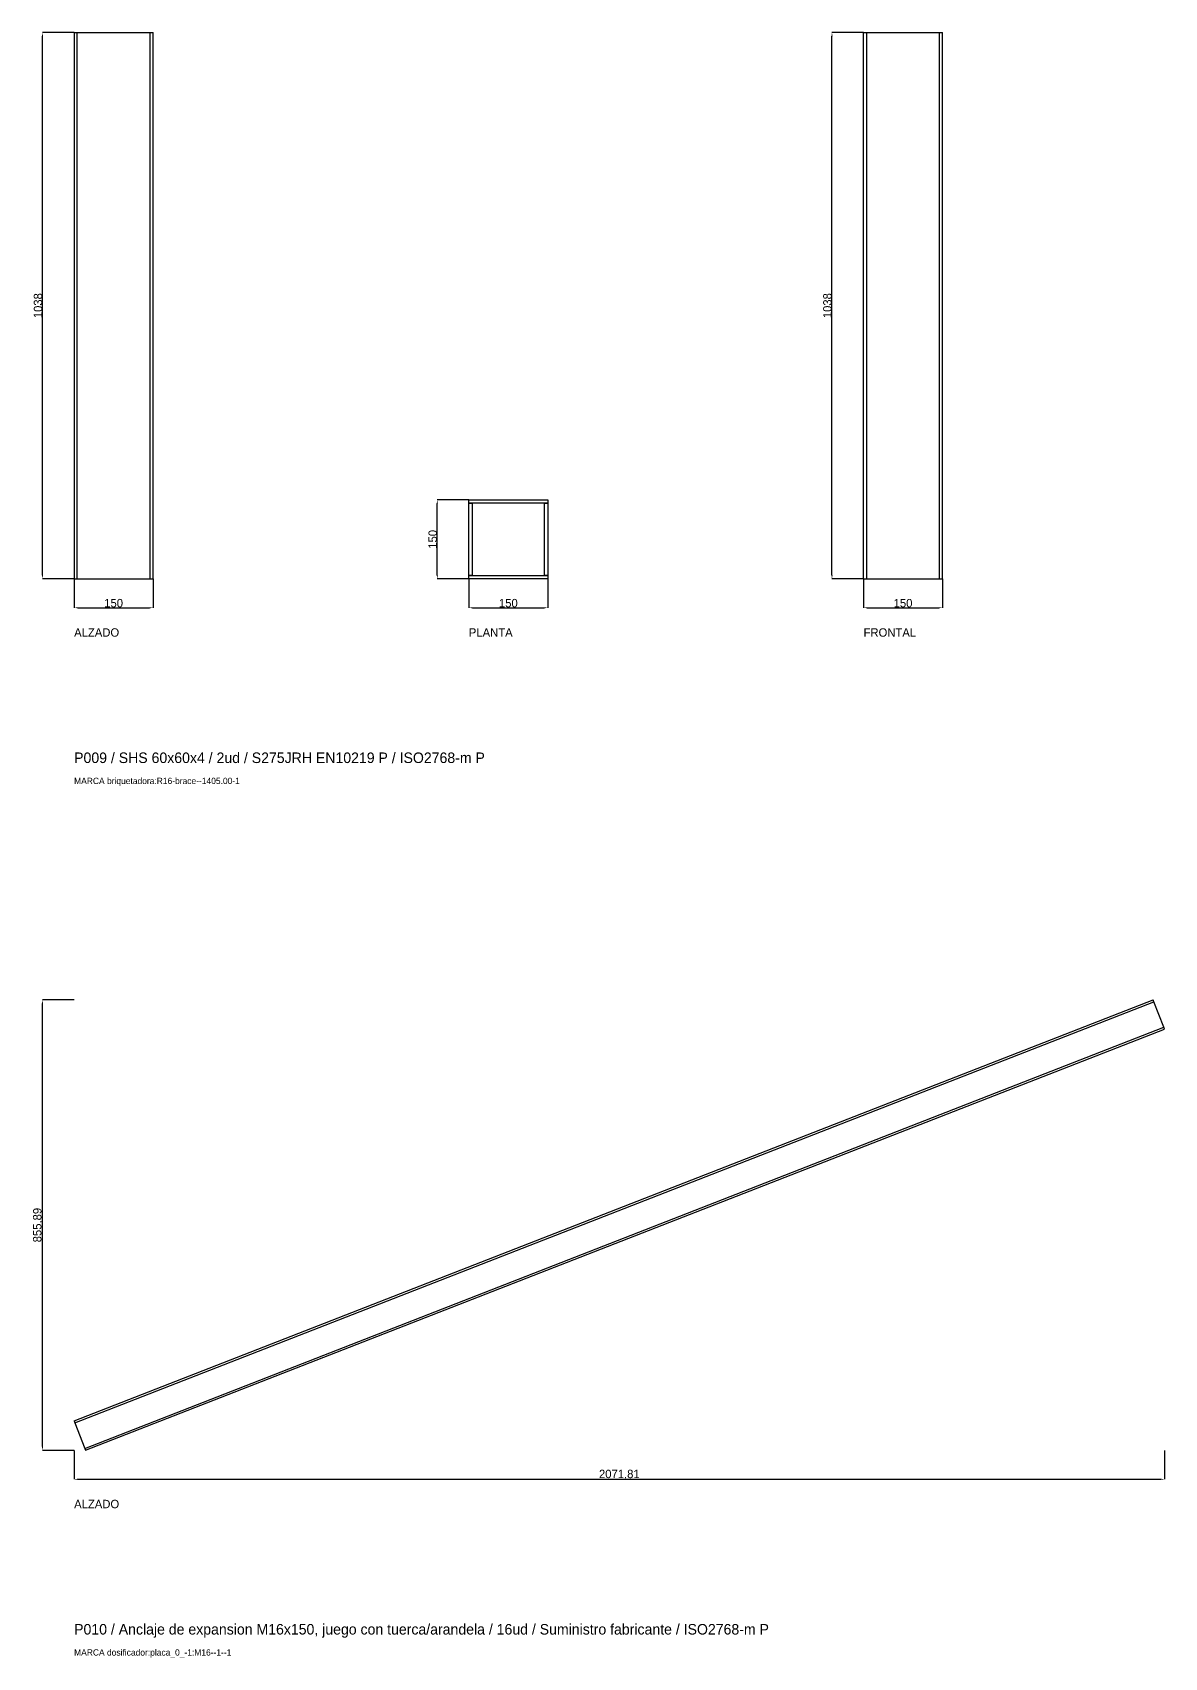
# Model space of a CAD drawing. Header units: millimetres. Extents: x -79 to 13940, y -87340 to 371.
# Drawn here: x -79 to 2072, y -9929 to -6841 of the extents above; entities that cross this region are included whole.
import ezdxf

# ---------------------------------------------------------------- set-up
doc = ezdxf.new("R2010")
doc.units = ezdxf.units.MM
for name, color, linetype in [('R18_COTAS_P', 1, 'Continuous'), ('R18_PIEZAS_P', 3, 'Continuous'), ('R18_TEXTOS', 7, 'Continuous')]:
    doc.layers.add(name, color=color, linetype=linetype)
doc.dimstyles.get("Standard").update_dxf_attribs({"dimtxt": 2.5, "dimasz": 2.5, "dimexe": 1.25, "dimexo": 0.625, "dimtad": 1, "dimcen": 2.5, "dimazin": 3, "dimtfac": 1, "dimtmove": 0, "dimatfit": 3})

# ---------------------------------------------------------------- blocks, each defined once
blk = doc.blocks.new('_CLOSEDFILLED')
at = {"color": 0, "linetype": 'BYBLOCK'}
blk.add_solid([(-1, 0.16), (0, 0), (-1, -0.16)], dxfattribs=at)
blk = doc.blocks.new('*D45')
for p, q in [((0, -7879.3), (0, -7934.3)), ((150, -7879.3), (150, -7934.3)), ((7, -7934.3), (143, -7934.3))]:
    blk.add_line(p, q)
at = {"layer": 'Defpoints'}
for p in [(0, -7879.3), (150, -7879.3), (0, -7934.3)]:
    blk.add_point(p, dxfattribs=at)
at = {"layer": 'R18_COTAS_P', "xscale": 7, "yscale": 7, "rotation": 180}
blk.add_blockref('_CLOSEDFILLED', (0, -7934.3), dxfattribs=at)
at = {"layer": 'R18_COTAS_P', "xscale": 7, "yscale": 7}
blk.add_blockref('_CLOSEDFILLED', (150, -7934.3), dxfattribs=at)
at = {"layer": 'R18_COTAS_P', "insert": (75, -7925.6), "char_height": 16, "attachment_point": 5}
blk.add_mtext('150', dxfattribs=at)
blk = doc.blocks.new('*D46')
for p, q in [((0, -6841.3), (-60, -6841.3)), ((-60, -7872.3), (-60, -6848.3)), ((0, -7879.3), (-60, -7879.3))]:
    blk.add_line(p, q)
at = {"layer": 'Defpoints'}
for p in [(0, -6841.3), (-60, -7879.3), (0, -7879.3)]:
    blk.add_point(p, dxfattribs=at)
at = {"layer": 'R18_COTAS_P', "xscale": 7, "yscale": 7}
for p, rotation in [((-60, -6841.3), 90), ((-60, -7879.3), 270)]:
    blk.add_blockref('_CLOSEDFILLED', p, dxfattribs=dict(at, rotation=rotation))
at = {"layer": 'R18_COTAS_P', "insert": (-68.6, -7360.3), "char_height": 16, "attachment_point": 5, "rotation": 90}
blk.add_mtext('1038', dxfattribs=at)
blk = doc.blocks.new('*D47')
for p, q in [((750, -7879.3), (750, -7934.3)), ((900, -7879.3), (900, -7934.3)), ((757, -7934.3), (893, -7934.3))]:
    blk.add_line(p, q)
at = {"layer": 'Defpoints'}
for p in [(750, -7879.3), (900, -7879.3), (750, -7934.3)]:
    blk.add_point(p, dxfattribs=at)
at = {"layer": 'R18_COTAS_P', "xscale": 7, "yscale": 7, "rotation": 180}
blk.add_blockref('_CLOSEDFILLED', (750, -7934.3), dxfattribs=at)
at = {"layer": 'R18_COTAS_P', "xscale": 7, "yscale": 7}
blk.add_blockref('_CLOSEDFILLED', (900, -7934.3), dxfattribs=at)
at = {"layer": 'R18_COTAS_P', "insert": (825, -7925.6), "char_height": 16, "attachment_point": 5}
blk.add_mtext('150', dxfattribs=at)
blk = doc.blocks.new('*D48')
for p, q in [((750, -7729.3), (690, -7729.3)), ((690, -7872.3), (690, -7736.3)), ((750, -7879.3), (690, -7879.3))]:
    blk.add_line(p, q)
at = {"layer": 'Defpoints'}
for p in [(750, -7729.3), (690, -7879.3), (750, -7879.3)]:
    blk.add_point(p, dxfattribs=at)
at = {"layer": 'R18_COTAS_P', "xscale": 7, "yscale": 7}
for p, rotation in [((690, -7729.3), 90), ((690, -7879.3), 270)]:
    blk.add_blockref('_CLOSEDFILLED', p, dxfattribs=dict(at, rotation=rotation))
at = {"layer": 'R18_COTAS_P', "insert": (681.4, -7804.3), "char_height": 16, "attachment_point": 5, "rotation": 90}
blk.add_mtext('150', dxfattribs=at)
blk = doc.blocks.new('*D49')
for p, q in [((1500, -7879.3), (1500, -7934.3)), ((1650, -7879.3), (1650, -7934.3)), ((1507, -7934.3), (1643, -7934.3))]:
    blk.add_line(p, q)
at = {"layer": 'Defpoints'}
for p in [(1500, -7879.3), (1650, -7879.3), (1500, -7934.3)]:
    blk.add_point(p, dxfattribs=at)
at = {"layer": 'R18_COTAS_P', "xscale": 7, "yscale": 7, "rotation": 180}
blk.add_blockref('_CLOSEDFILLED', (1500, -7934.3), dxfattribs=at)
at = {"layer": 'R18_COTAS_P', "xscale": 7, "yscale": 7}
blk.add_blockref('_CLOSEDFILLED', (1650, -7934.3), dxfattribs=at)
at = {"layer": 'R18_COTAS_P', "insert": (1575, -7925.6), "char_height": 16, "attachment_point": 5}
blk.add_mtext('150', dxfattribs=at)
blk = doc.blocks.new('*D50')
for p, q in [((1500, -6841.3), (1440, -6841.3)), ((1440, -7872.3), (1440, -6848.3)), ((1500, -7879.3), (1440, -7879.3))]:
    blk.add_line(p, q)
at = {"layer": 'Defpoints'}
for p in [(1500, -6841.3), (1440, -7879.3), (1500, -7879.3)]:
    blk.add_point(p, dxfattribs=at)
at = {"layer": 'R18_COTAS_P', "xscale": 7, "yscale": 7}
for p, rotation in [((1440, -6841.3), 90), ((1440, -7879.3), 270)]:
    blk.add_blockref('_CLOSEDFILLED', p, dxfattribs=dict(at, rotation=rotation))
at = {"layer": 'R18_COTAS_P', "insert": (1431.4, -7360.3), "char_height": 16, "attachment_point": 5, "rotation": 90}
blk.add_mtext('1038', dxfattribs=at)
blk = doc.blocks.new('*D51')
for p, q in [((0, -9535.2), (0, -9590.2)), ((2071.8, -9535.2), (2071.8, -9590.2)), ((7, -9590.2), (2064.8, -9590.2))]:
    blk.add_line(p, q)
at = {"layer": 'Defpoints'}
for p in [(0, -9535.2), (2071.8, -9535.2), (0, -9590.2)]:
    blk.add_point(p, dxfattribs=at)
at = {"layer": 'R18_COTAS_P', "xscale": 7, "yscale": 7, "rotation": 180}
blk.add_blockref('_CLOSEDFILLED', (0, -9590.2), dxfattribs=at)
at = {"layer": 'R18_COTAS_P', "xscale": 7, "yscale": 7}
blk.add_blockref('_CLOSEDFILLED', (2071.8, -9590.2), dxfattribs=at)
at = {"layer": 'R18_COTAS_P', "insert": (1035.9, -9581.5), "char_height": 16, "attachment_point": 5}
blk.add_mtext('2071,81', dxfattribs=at)
blk = doc.blocks.new('*D52')
for p, q in [((0, -8679.3), (-60, -8679.3)), ((-60, -9528.2), (-60, -8686.3)), ((0, -9535.2), (-60, -9535.2))]:
    blk.add_line(p, q)
at = {"layer": 'Defpoints'}
for p in [(0, -8679.3), (-60, -9535.2), (0, -9535.2)]:
    blk.add_point(p, dxfattribs=at)
at = {"layer": 'R18_COTAS_P', "xscale": 7, "yscale": 7}
for p, rotation in [((-60, -8679.3), 90), ((-60, -9535.2), 270)]:
    blk.add_blockref('_CLOSEDFILLED', p, dxfattribs=dict(at, rotation=rotation))
at = {"layer": 'R18_COTAS_P', "insert": (-68.6, -9107.2), "char_height": 16, "attachment_point": 5, "rotation": 90}
blk.add_mtext('855,89', dxfattribs=at)

msp = doc.modelspace()

# ---------------------------------------------------------------- linework, layer by layer
at = {"layer": 'R18_PIEZAS_P'}
for p, q in [((0, -6841.273), (150, -6841.273)), ((0, -6841.273), (0, -7879.273)), ((0, -6841.273), (6, -6841.273)), ((6, -7879.273), (6, -6841.273)), ((144, -6841.273), (150, -6841.273)), ((144, -6841.273), (144, -7879.273)), ((150, -7879.273), (150, -6841.273)), ((1500, -6841.273), (1506, -6841.273)), ((1500, -7879.273), (1500, -6841.273)), ((1506, -7879.273), (1506, -6841.273)), ((1506, -6841.273), (1644, -6841.273)), ((1644, -6841.273), (1650, -6841.273)), ((1644, -7879.273), (1644, -6841.273)), ((1650, -7879.273), (1650, -6841.273)), ((750, -7735.273), (750, -7729.273)), ((750, -7729.273), (900, -7729.273)), ((900, -7735.273), (750, -7735.273)), ((750, -7873.273), (750, -7735.273)), ((750, -7735.273), (756, -7735.273)), ((756, -7735.273), (756, -7873.273)), ((894, -7873.273), (894, -7735.273)), ((894, -7735.273), (900, -7735.273)), ((900, -7729.273), (900, -7735.273)), ((900, -7735.273), (900, -7873.273)), ((0, -7879.273), (150, -7879.273)), ((0, -7879.273), (6, -7879.273)), ((144, -7879.273), (150, -7879.273)), ((750, -7879.273), (750, -7873.273)), ((750, -7873.273), (900, -7873.273)), ((756, -7873.273), (750, -7873.273)), ((900, -7879.273), (750, -7879.273)), ((900, -7873.273), (894, -7873.273)), ((900, -7873.273), (900, -7879.273)), ((1500, -7879.273), (1506, -7879.273)), ((1506, -7879.273), (1644, -7879.273)), ((1644, -7879.273), (1650, -7879.273)), ((0, -9479.273), (2050, -8679.273)), ((1.454, -9483), (2051.454, -8683)), ((2051.454, -8683), (2050, -8679.273)), ((2070.358, -8731.442), (2051.454, -8683)), ((20.358, -9531.442), (2070.358, -8731.442)), ((21.813, -9535.168), (2071.813, -8735.168)), ((2071.813, -8735.168), (2070.358, -8731.442)), ((0, -9479.273), (1.454, -9483)), ((1.454, -9483), (20.358, -9531.442)), ((20.358, -9531.442), (21.813, -9535.168))]:
    msp.add_line(p, q, dxfattribs=at)

# ---------------------------------------------------------------- texts
at = {"layer": 'R18_TEXTOS'}
for s, height, p in [('ALZADO', 16, (0, -7989.273)), ('PLANTA', 16, (750, -7989.273)), ('FRONTAL', 16, (1500, -7989.273)), ('P009 / SHS 60x60x4 / 2ud / S275JRH EN10219 P / ISO2768-m P', 20, (0, -8229.273)), ('MARCA briquetadora:R16-brace--1405.00-1', 12, (0, -8269.273)), ('ALZADO', 16, (0, -9645.168)), ('P010 / Anclaje de expansion M16x150, juego con tuerca/arandela / 16ud / Suministro fabricante / ISO2768-m P', 20, (0, -9885.168)), ('MARCA dosificador:placa_0_-1:M16--1--1', 12, (0, -9925.168))]:
    msp.add_text(s, height=height, dxfattribs=at).set_placement(p)

# ---------------------------------------------------------------- dimensions: what is measured, and where the dimension line sits
at = {"layer": 'R18_COTAS_P'}
for base, p1, p2, picture, middle in [((-60, -7879.273), (0, -7879.273), (0, -6841.273), '*D46', (-68.625, -7360.273)), ((1440, -7879.273), (1500, -7879.273), (1500, -6841.273), '*D50', (1431.375, -7360.273)), ((690, -7879.273), (750, -7879.273), (750, -7729.273), '*D48', (681.375, -7804.273)), ((-60, -9535.1679), (0, -9535.1679), (0, -8679.2732), '*D52', (-68.625, -9107.2206))]:
    dim = msp.add_linear_dim(base=base, p1=p1, p2=p2, angle=90, dimstyle='Standard', override={"dimtxt": 16, "dimasz": 7, "dimtad": 1, "dimdec": 2}, dxfattribs=at)
    dim.commit()
    dim.dimension.update_dxf_attribs({"geometry": picture, "text_midpoint": middle})
for base, p1, p2, picture, middle in [((0, -7934.273), (0, -7879.273), (150, -7879.273), '*D45', (75, -7925.648)), ((750, -7934.273), (750, -7879.273), (900, -7879.273), '*D47', (825, -7925.648)), ((1500, -7934.273), (1500, -7879.273), (1650, -7879.273), '*D49', (1575, -7925.648)), ((0, -9590.168), (0, -9535.168), (2071.813, -9535.168), '*D51', (1035.906, -9581.543))]:
    dim = msp.add_linear_dim(base=base, p1=p1, p2=p2, dimstyle='Standard', override={"dimtxt": 16, "dimasz": 7, "dimtad": 1, "dimdec": 2}, dxfattribs=at)
    dim.commit()
    dim.dimension.update_dxf_attribs({"geometry": picture, "text_midpoint": middle})

doc.saveas('drawing.dxf')
